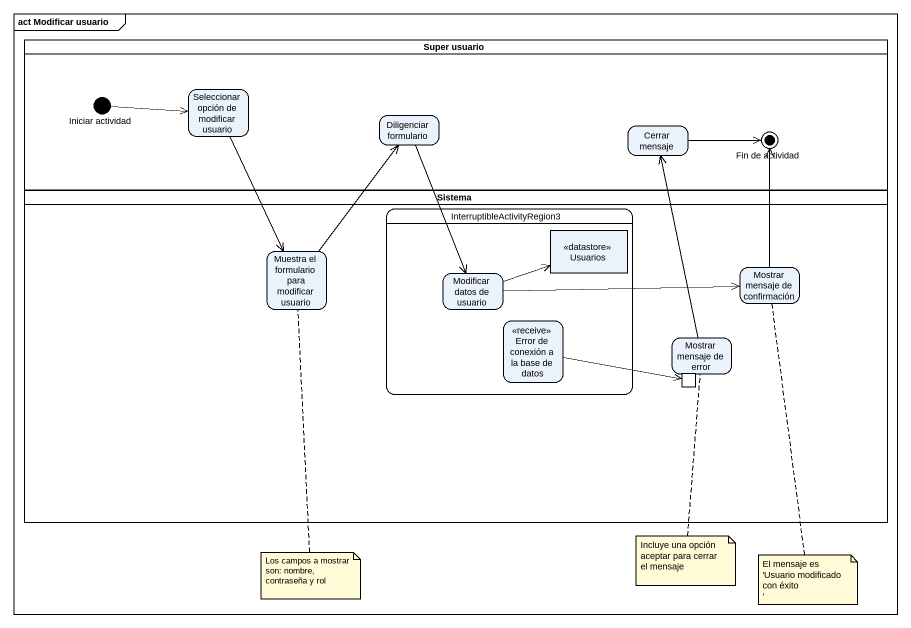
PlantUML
@startuml
mainframe act Modificar usuario
hide empty description
state "Super usuario" as Super_usuario <<partition>> {
  state "Iniciar actividad" as Iniciar_actividad <<start>>
  state "Seleccionar opción de modificar usuario" as Seleccionar_opción_de
  state "Diligenciar formulario" as Diligenciar_formulario
  state "Cerrar mensaje" as Cerrar_mensaje
  state "Fin de actividad" as Fin_de_actividad <<end>>
}
state Sistema <<partition>> {
  state InterruptibleActivityRegion3 {
    state Usuarios <<datastore>>
    state "Modificar datos de usuario" as Modificar_datos_de_usuario
    state "Error de conexión a la base de datos" as Error_de_conexión_a_la_base <<receive>>
  }
  state "Muestra el formulario para modificar usuario" as Muestra_el_formulario_para
  state "Mostrar mensaje de confirmación" as Mostrar_mensaje_de
  state "Mostrar mensaje de error" as Mostrar_mensaje_de_error {
    state pin1 <<inputPin>>
  }
}
Iniciar_actividad -right-> Seleccionar_opción_de
Seleccionar_opción_de --> Muestra_el_formulario_para
Diligenciar_formulario --> Modificar_datos_de_usuario
Cerrar_mensaje -right-> Fin_de_actividad
Muestra_el_formulario_para -up-> Diligenciar_formulario
Mostrar_mensaje_de -up-> Fin_de_actividad
Modificar_datos_de_usuario -right-> Usuarios
Modificar_datos_de_usuario -right-> Mostrar_mensaje_de
Error_de_conexión_a_la_base -right-> pin1
Mostrar_mensaje_de_error -up-> Cerrar_mensaje
note bottom of Mostrar_mensaje_de_error : Incluye una opción aceptar para cerrar el mensaje
note bottom of Muestra_el_formulario_para : Los campos a mostrar son: nombre, contraseña y rol
note bottom of Mostrar_mensaje_de
  El mensaje es 'Usuario modificado con éxito
  ~'
end note
@enduml
